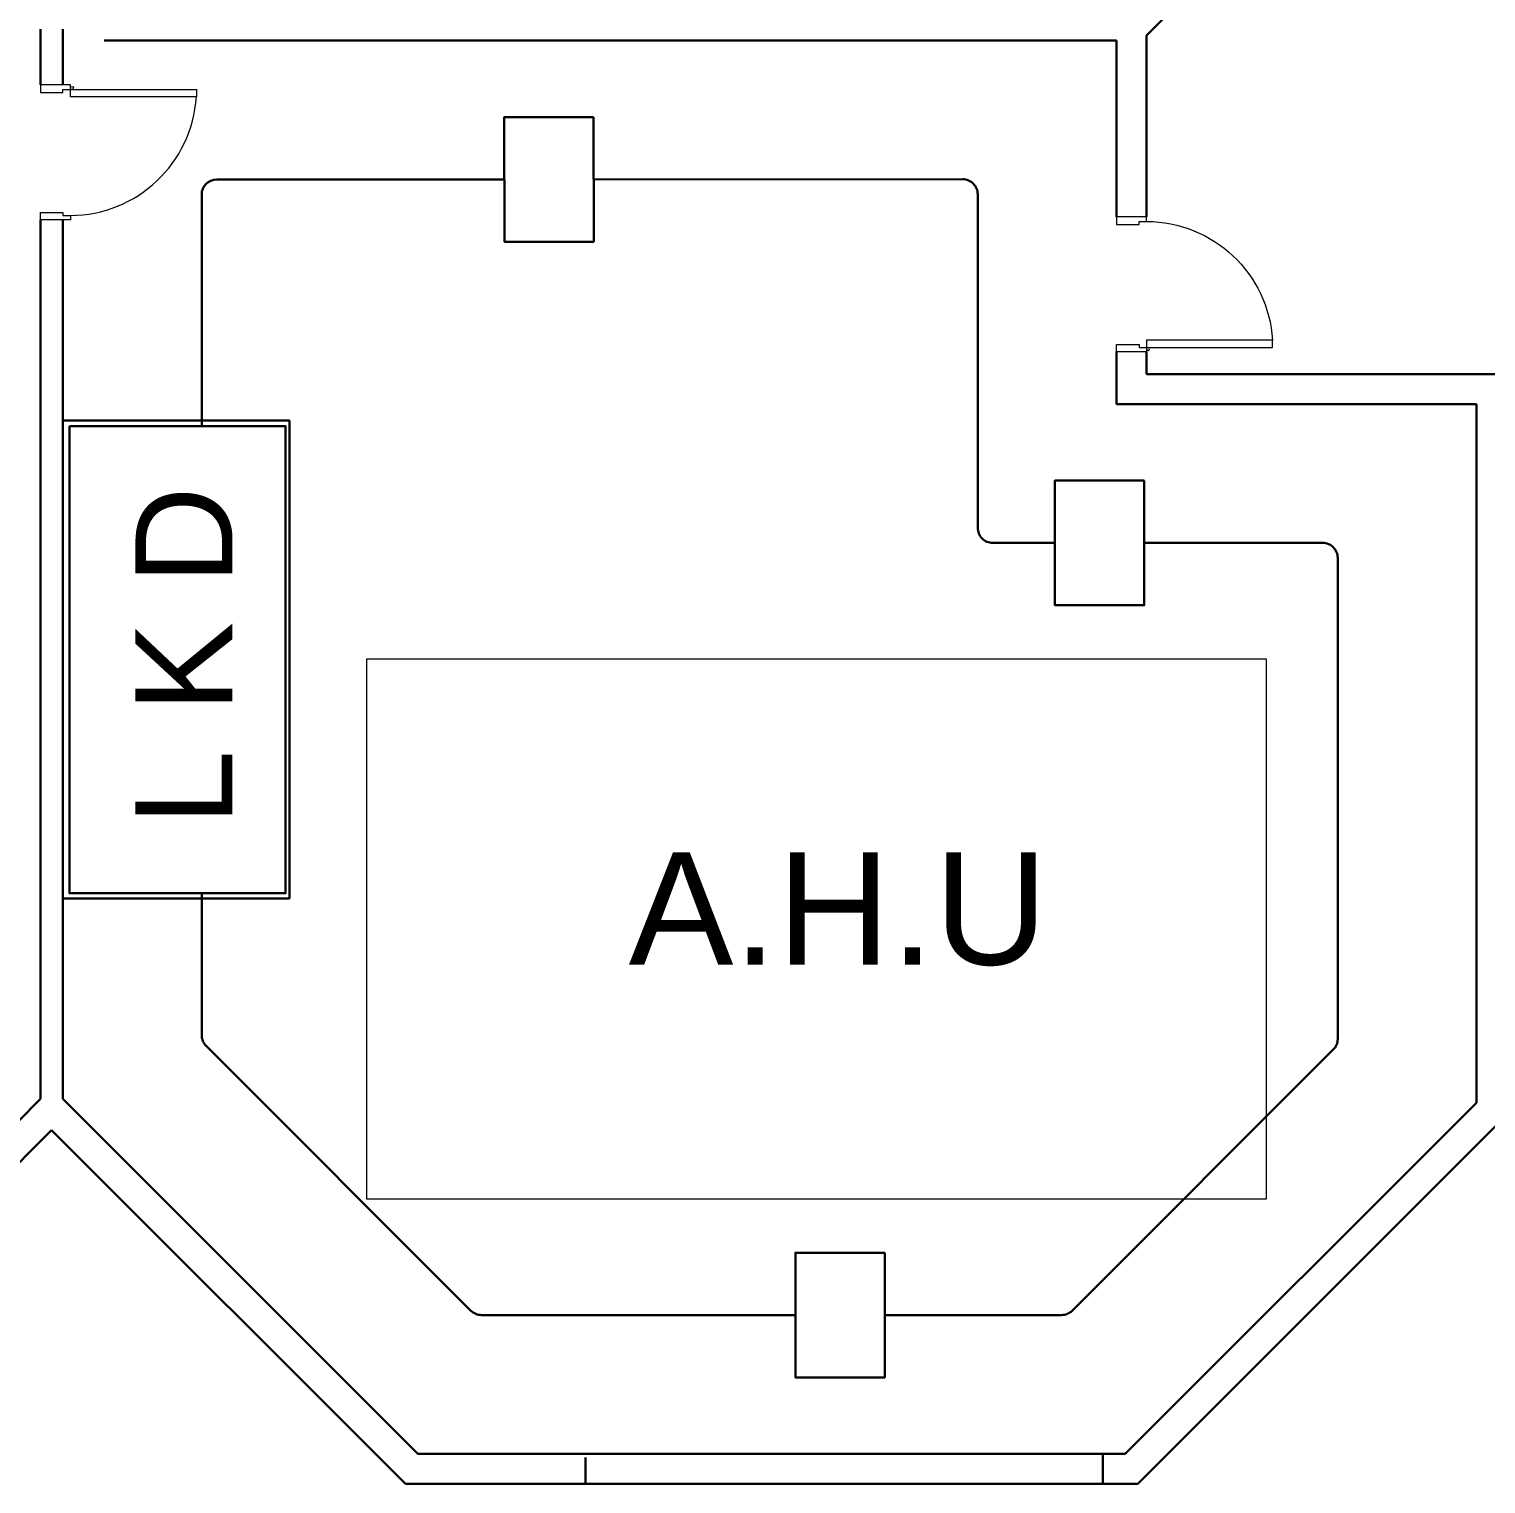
# Model space of a CAD drawing. Extents: x -988 to 187, y 250 to 646.
# Drawn here: x 46.05 to 55.76, y 329.3 to 339 of the extents above; entities that cross this region are included whole.
import ezdxf

# ---------------------------------------------------------------- set-up
doc = ezdxf.new("R2010")
doc.units = 0
doc.header["$LTSCALE"] = 0.15
doc.layers.add('0 sockets', color=252, linetype='Continuous')
doc.layers.add('0 sound', color=252, linetype='Continuous')
for name, color, linetype, lineweight in [('anal', 252, 'Continuous', 20), ('DOOR', 252, 'Continuous', 20), ('E-LT-CKT-NM', 7, 'Continuous', 30), ('E-TEXT', 7, 'Continuous', 0), ('wall', 252, 'Continuous', 30)]:
    doc.layers.add(name, color=color, linetype=linetype, lineweight=lineweight)
doc.styles.add('Arial_7', font='arial.ttf', dxfattribs={"height": 0.660856})

# ---------------------------------------------------------------- blocks, each defined once
blk = doc.blocks.new('D90')
at = {"layer": 'DOOR'}
for points in [[(0.03, 0.2), (0.03, 1.04), (0.0783, 1.04), (0.0783, 0.2)], [(0.03, 0.2), (0, 0.2), (0, 0), (0.05, 0), (0.05, 0.15), (0.03, 0.15)], [(0.87, 0.2), (0.9, 0.2), (0.9, 0), (0.85, 0), (0.85, 0.15), (0.87, 0.15)]]:
    blk.add_lwpolyline(points, close=True, dxfattribs=at)
blk.add_circle((0.02, 0.21), 0.01, dxfattribs=at)
blk.add_arc((0.0251, 0.1967), 0.8449, 0.22177, 86.38894, dxfattribs=at)
blk = doc.blocks.new('ARCH')
at = {"layer": 'anal'}
blk.add_lwpolyline([(54.3, 334.8), (48.3, 334.8), (48.3, 331.2), (54.3, 331.2)], close=True, dxfattribs=at)
at = {"layer": 'wall'}
for p, q in [((55.8, 341.2586), (53.5, 338.9586)), ((46.125, 338.6275), (46.125, 339)), ((46.275, 338.6275), (46.275, 339)), ((53.3, 338.925), (46.55, 338.925)), ((53.3, 337.7482), (53.3, 338.925)), ((53.5, 337.7482), (53.5, 338.9586)), ((46.125, 331.8664), (46.125, 337.7275)), ((46.275, 331.8664), (46.275, 337.7275)), ((53.3, 336.5), (53.3, 336.8482)), ((53.5, 336.7), (53.5, 336.8482)), ((55.9, 336.7), (53.5, 336.7)), ((55.7, 336.5), (53.3, 336.5)), ((55.7, 336.5), (55.7, 331.8414)), ((46.125, 331.8664), (43.7586, 329.5)), ((48.6414, 329.5), (46.275, 331.8664)), ((55.7, 331.8414), (53.3586, 329.5)), ((55.9, 331.7586), (53.4414, 329.3)), ((46.2, 331.6586), (43.8707, 329.3293)), ((48.5586, 329.3), (46.2, 331.6586)), ((48.6414, 329.5), (53.3586, 329.5)), ((49.7586, 329.475), (49.7586, 329.3)), ((53.2086, 329.5), (53.2086, 329.3)), ((53.4, 329.3), (48.5586, 329.3)), ((53.4414, 329.3), (48.6, 329.3))]:
    blk.add_line(p, q, dxfattribs=at)
at = {"layer": 'DOOR', "rotation": 270}
blk.add_blockref('D90', (46.125, 338.6275), dxfattribs=at)
at = {"layer": 'DOOR', "xscale": -1, "rotation": 270}
blk.add_blockref('D90', (53.3, 336.8482), dxfattribs=at)
at = {"layer": 'anal', "insert": (50.0471, 333.5118), "char_height": 0.75, "width": 4.8, "attachment_point": 1}
blk.add_mtext('{\\fArial|b0|i0|c0|p34;A.H.U}', dxfattribs=at)
blk = doc.blocks.new('Leakage detection panel')
at = {"layer": 'E-LT-CKT-NM', "color": 3}
blk.add_lwpolyline([(325.9, 0), (-325.9, 0), (-325.9, -308.9), (325.9, -308.9)], close=True, dxfattribs=at)
at = {"layer": 'E-LT-CKT-NM', "color": 1}
blk.add_lwpolyline([(318.5, -8.9), (-319, -8.9), (-319, -303.8), (318.5, -303.8)], close=True, dxfattribs=at)
at = {"layer": 'E-TEXT', "insert": (-226.4, -98.9), "char_height": 132.394, "width": 439.176, "attachment_point": 1, "line_spacing_factor": 0.941778, "style": 'Arial_7'}
blk.add_mtext('{\\C1;L K D}', dxfattribs=at)
blk = doc.blocks.new('Modular Leader Cable')
at = {"layer": 'E-LT-CKT-NM', "color": 4}
blk.add_lwpolyline([(99163.2, 50746), (99041.3, 50746), (99041.3, 50575.9), (99163.2, 50575.9)], close=True, dxfattribs=at)

msp = doc.modelspace()

# ---------------------------------------------------------------- linework, layer by layer
at = {"layer": '0 sound', "color": 2, "lineweight": 30}
for points in [[(47.2005, 336.354), (47.2005, 337.8972, -0.4141), (47.3005, 337.9972), (49.2183, 337.9979)], [(49.814, 337.9981), (52.2744, 337.9991, -0.414327), (52.3745, 337.8991), (52.3745, 335.6745, 0.414214), (52.4745, 335.5745), (52.8892, 335.5745)], [(53.4849, 335.5745), (54.6745, 335.5745, -0.414214), (54.7745, 335.4745), (54.7745, 332.2662, -0.198912), (54.7452, 332.1955), (53.0045, 330.4548, -0.198912), (52.9338, 330.4255), (51.7547, 330.4255)], [(51.159, 330.4255), (49.0662, 330.4255, -0.198912), (48.9955, 330.4548), (47.2298, 332.2205, -0.198912), (47.2005, 332.2912), (47.2005, 333.2378)]]:
    msp.add_lwpolyline(points, format="xyb", dxfattribs=at)

# ---------------------------------------------------------------- block references
at = {"layer": '0 sockets', "color": 3}
msp.add_blockref('ARCH', (0, 0), dxfattribs=at)
at = {"layer": '0 sound', "color": 3, "xscale": 0.004888, "yscale": 0.004888, "zscale": 0.004888, "rotation": 90}
msp.add_blockref('Leakage detection panel', (46.275, 334.7969), dxfattribs=at)
at = {"layer": 'E-LT-CKT-NM', "xscale": 0.004887527934837553, "yscale": 0.004887527934837553, "zscale": 0.004887527934837553}
for p, rotation in [((-434.7532, 90.2042), 0.02212388891907726), ((-431.1779, 87.9677), 359.9999999999987), ((-432.908, 82.8188), 359.9999999999448)]:
    msp.add_blockref('Modular Leader Cable', p, dxfattribs=dict(at, rotation=rotation))

doc.saveas('drawing.dxf')
